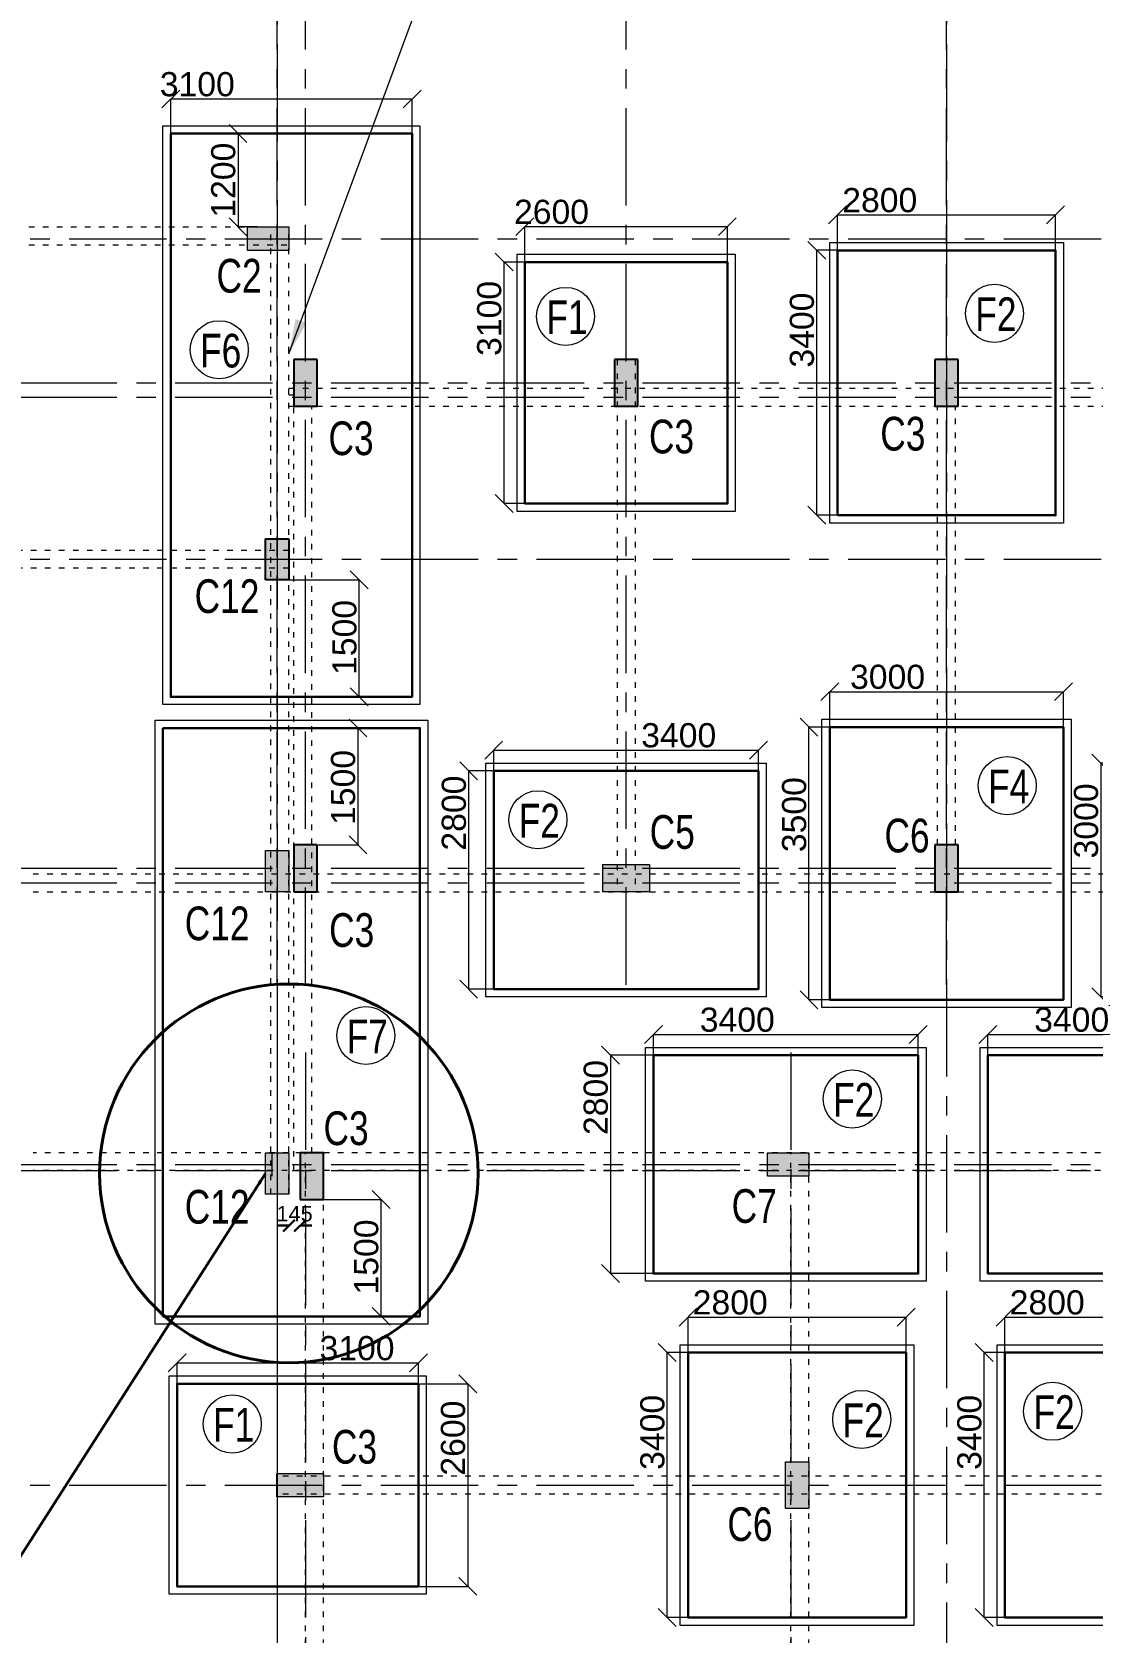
# Model space of a CAD drawing. Header units: inches. Extents: x 719368 to 6315912, y -2624014 to 446967.
# Drawn here: x 5449880 to 5463492, y -2111526 to -2090993 of the extents above; entities that cross this region are included whole.
import ezdxf

# ---------------------------------------------------------------- set-up
doc = ezdxf.new("R2010")
doc.units = ezdxf.units.IN
doc.header["$LTSCALE"] = 20
doc.header["$MEASUREMENT"] = 0
doc.header["$PDMODE"] = 3
doc.linetypes.add('ACAD_ISO03W100', pattern=[30, 12, -18])
doc.linetypes.add('CENTER', pattern=[2, 1.25, -0.25, 0.25, -0.25])
doc.layers.get('0').update_dxf_attribs({"color": 51, "lineweight": 30})
doc.layers.get('Defpoints').update_dxf_attribs({"lineweight": 25})
for name, color, linetype, lineweight in [('COL.FILL', 6, 'Continuous', 20), ('COLUMN', 2, 'Continuous', 25), ('DIM', 7, 'Continuous', 13), ('FOOTING', 73, 'Continuous', 30), ('GRID', 202, 'CENTER', 5), ('HACHE', 6, 'Continuous', 9), ('HIDDEN', 181, 'ACAD_ISO03W100', 18), ('STAIR', 4, 'Continuous', 25), ('Text', 7, 'Continuous', 15), ('WALL', 1, 'Continuous', 18)]:
    doc.layers.add(name, color=color, linetype=linetype, lineweight=lineweight)
doc.styles.add('BOLD', font='arial.ttf')
doc.styles.add('DIM SUMBI', font='arial.ttf')
doc.dimstyles.new('Copy of S3', dxfattribs={"dimtxt": 200, "dimasz": 150, "dimexe": 5, "dimexo": 5, "dimgap": 50, "dimtad": 1, "dimjust": 1, "dimdec": 0, "dimzin": 3, "dimdsep": 46, "dimtxsty": 'BOLD', "dimblk1": 'OBLIQUE', "dimblk2": 'OBLIQUE', "dimsah": 1, "dimcen": 0.0625, "dimdle": 5, "dimclrd": 230, "dimclre": 251, "dimclrt": 2, "dimadec": 0, "dimazin": 0, "dimtfac": 1, "dimtdec": 0, "dimtix": 1, "dimtofl": 0, "dimtmove": 2, "dimatfit": 3, "dimfxl": 0, "dimtolj": 1, "dimtzin": 2, "dimlwd": -1, "dimlwe": -1, "dimarcsym": 0})
doc.dimstyles.new('PL1', dxfattribs={"dimtxt": 275, "dimasz": 230, "dimexe": 0.18, "dimexo": 12, "dimgap": 30, "dimtad": 1, "dimjust": 1, "dimdec": 0, "dimzin": 0, "dimdsep": 46, "dimtxsty": 'BOLD', "dimblk": 'OBLIQUE', "dimcen": 0.09, "dimclrd": 256, "dimclre": 256, "dimadec": 0, "dimazin": 0, "dimtfac": 1, "dimtdec": 0, "dimtofl": 0, "dimtmove": 0, "dimatfit": 3, "dimfxl": 0, "dimtolj": 1, "dimtzin": 0, "dimlwd": -1, "dimlwe": -1, "dimarcsym": 0})

# ---------------------------------------------------------------- blocks, each defined once
blk = doc.blocks.new('C2')
at = {"layer": 'COLUMN'}
h = blk.add_hatch(color=7, dxfattribs=at)
h.dxf.hatch_style = 1
h.paths.add_polyline_path([(0.3, 0), (0, 0), (0, -0.6), (0.3, -0.6)])
for p, q in [((0, 0), (0, -0.6)), ((0.3, 0), (0, 0)), ((0.3, -0.6), (0.3, 0)), ((0, -0.6), (0.3, -0.6))]:
    blk.add_line(p, q, dxfattribs=at)
blk = doc.blocks.new('C3')
at = {"layer": 'COLUMN'}
h = blk.add_hatch(color=7, dxfattribs=at)
h.dxf.hatch_style = 1
h.paths.add_polyline_path([(0.3, 0), (0, 0), (0, -0.53), (0.3, -0.53)])
for p, q in [((0, 0), (0, -0.53)), ((0.3, 0), (0, 0)), ((0.3, -0.53), (0.3, 0)), ((0, -0.53), (0.3, -0.53))]:
    blk.add_line(p, q, dxfattribs=at)
blk = doc.blocks.new('_Oblique')
at = {"layer": 'STAIR', "color": 0, "lineweight": -2}
blk.add_line((-0.5, -0.5), (0.5, 0.5), dxfattribs=at)
blk = doc.blocks.new('*D349')
at = {"layer": 'Defpoints', "color": 0}
for p in [(5458809, -2093491), (5456209, -2093945), (5458809, -2093945)]:
    blk.add_point(p, dxfattribs=at)
at = {"layer": 'DIM'}
for p, q in [((5456209, -2093933), (5456209, -2093491)), ((5456209, -2093491), (5458809, -2093491)), ((5458809, -2093933), (5458809, -2093491))]:
    blk.add_line(p, q, dxfattribs=at)
at = {"layer": 'DIM', "xscale": 230, "yscale": 230, "zscale": 230, "rotation": 180}
blk.add_blockref('_Oblique', (5456209, -2093491), dxfattribs=at)
at = {"layer": 'DIM', "xscale": 230, "yscale": 230, "zscale": 230}
blk.add_blockref('_Oblique', (5458809, -2093491), dxfattribs=at)
at = {"layer": 'DIM', "color": 0, "insert": (5456551, -2093303), "char_height": 310, "attachment_point": 5, "style": 'BOLD'}
blk.add_mtext('\\A1;2600', dxfattribs=at)
blk = doc.blocks.new('*D350')
at = {"layer": 'Defpoints', "color": 0}
for p in [(5455942, -2093945), (5456447, -2093945), (5456455, -2097045)]:
    blk.add_point(p, dxfattribs=at)
at = {"layer": 'DIM'}
for p, q in [((5456435, -2093945), (5455941, -2093945)), ((5455942, -2097045), (5455942, -2093945)), ((5456443, -2097045), (5455941, -2097045))]:
    blk.add_line(p, q, dxfattribs=at)
at = {"layer": 'DIM', "xscale": 230, "yscale": 230, "zscale": 230}
for p, rotation in [((5455942, -2093945), 90), ((5455942, -2097045), 270)]:
    blk.add_blockref('_Oblique', p, dxfattribs=dict(at, rotation=rotation))
at = {"layer": 'DIM', "color": 0, "insert": (5455753, -2094669), "char_height": 310, "attachment_point": 5, "rotation": 90, "style": 'BOLD'}
blk.add_mtext('\\A1;3100', dxfattribs=at)
blk = doc.blocks.new('*D351')
at = {"layer": 'Defpoints', "color": 0}
for p in [(5463124, -2099459), (5460124, -2099913), (5463124, -2099913)]:
    blk.add_point(p, dxfattribs=at)
at = {"layer": 'DIM'}
for p, q in [((5460124, -2099901), (5460124, -2099459)), ((5460124, -2099459), (5463124, -2099459)), ((5463124, -2099901), (5463124, -2099459))]:
    blk.add_line(p, q, dxfattribs=at)
at = {"layer": 'DIM', "xscale": 230, "yscale": 230, "zscale": 230, "rotation": 180}
blk.add_blockref('_Oblique', (5460124, -2099459), dxfattribs=at)
at = {"layer": 'DIM', "xscale": 230, "yscale": 230, "zscale": 230}
blk.add_blockref('_Oblique', (5463124, -2099459), dxfattribs=at)
at = {"layer": 'DIM', "color": 0, "insert": (5460866, -2099270), "char_height": 310, "attachment_point": 5, "style": 'BOLD'}
blk.add_mtext('\\A1;3000', dxfattribs=at)
blk = doc.blocks.new('*D352')
at = {"layer": 'Defpoints', "color": 0}
for p in [(5459857, -2099913), (5460362, -2099913), (5460370, -2103413)]:
    blk.add_point(p, dxfattribs=at)
at = {"layer": 'DIM'}
for p, q in [((5460350, -2099913), (5459856, -2099913)), ((5459857, -2103413), (5459857, -2099913)), ((5460358, -2103413), (5459856, -2103413))]:
    blk.add_line(p, q, dxfattribs=at)
at = {"layer": 'DIM', "xscale": 230, "yscale": 230, "zscale": 230}
for p, rotation in [((5459857, -2099913), 90), ((5459857, -2103413), 270)]:
    blk.add_blockref('_Oblique', p, dxfattribs=dict(at, rotation=rotation))
at = {"layer": 'DIM', "color": 0, "insert": (5459668, -2101037), "char_height": 310, "attachment_point": 5, "rotation": 90, "style": 'BOLD'}
blk.add_mtext('\\A1;3500', dxfattribs=at)
blk = doc.blocks.new('*D353')
at = {"layer": 'Defpoints', "color": 0}
for p in [(5463024, -2093341), (5460224, -2093795), (5463024, -2093795)]:
    blk.add_point(p, dxfattribs=at)
at = {"layer": 'DIM'}
for p, q in [((5460224, -2093783), (5460224, -2093341)), ((5460224, -2093341), (5463024, -2093341)), ((5463024, -2093783), (5463024, -2093341))]:
    blk.add_line(p, q, dxfattribs=at)
at = {"layer": 'DIM', "xscale": 230, "yscale": 230, "zscale": 230, "rotation": 180}
blk.add_blockref('_Oblique', (5460224, -2093341), dxfattribs=at)
at = {"layer": 'DIM', "xscale": 230, "yscale": 230, "zscale": 230}
blk.add_blockref('_Oblique', (5463024, -2093341), dxfattribs=at)
at = {"layer": 'DIM', "color": 0, "insert": (5460766, -2093153), "char_height": 310, "attachment_point": 5, "style": 'BOLD'}
blk.add_mtext('\\A1;2800', dxfattribs=at)
blk = doc.blocks.new('*D354')
at = {"layer": 'Defpoints', "color": 0}
for p in [(5459957, -2093795), (5460462, -2093795), (5460470, -2097195)]:
    blk.add_point(p, dxfattribs=at)
at = {"layer": 'DIM'}
for p, q in [((5460450, -2093795), (5459956, -2093795)), ((5459957, -2097195), (5459957, -2093795)), ((5460458, -2097195), (5459956, -2097195))]:
    blk.add_line(p, q, dxfattribs=at)
at = {"layer": 'DIM', "xscale": 230, "yscale": 230, "zscale": 230}
for p, rotation in [((5459957, -2093795), 90), ((5459957, -2097195), 270)]:
    blk.add_blockref('_Oblique', p, dxfattribs=dict(at, rotation=rotation))
at = {"layer": 'DIM', "color": 0, "insert": (5459768, -2094819), "char_height": 310, "attachment_point": 5, "rotation": 90, "style": 'BOLD'}
blk.add_mtext('\\A1;3400', dxfattribs=at)
blk = doc.blocks.new('*D361')
at = {"layer": 'Defpoints', "color": 0}
for p in [(5456658, -2100475), (5455487, -2103275), (5456397, -2103275)]:
    blk.add_point(p, dxfattribs=at)
at = {"layer": 'DIM'}
for p, q in [((5456646, -2100475), (5455487, -2100475)), ((5455487, -2100475), (5455487, -2103275)), ((5456385, -2103275), (5455487, -2103275))]:
    blk.add_line(p, q, dxfattribs=at)
at = {"layer": 'DIM', "xscale": 230, "yscale": 230, "zscale": 230}
for p, rotation in [((5455487, -2100475), 90), ((5455487, -2103275), 270)]:
    blk.add_blockref('_Oblique', p, dxfattribs=dict(at, rotation=rotation))
at = {"layer": 'DIM', "color": 0, "insert": (5455299, -2101017), "char_height": 310, "attachment_point": 5, "rotation": 90, "style": 'BOLD'}
blk.add_mtext('\\A1;2800', dxfattribs=at)
blk = doc.blocks.new('*D362')
at = {"layer": 'Defpoints', "color": 0}
for p in [(5459209, -2100208), (5455809, -2100721), (5459209, -2100714)]:
    blk.add_point(p, dxfattribs=at)
at = {"layer": 'DIM'}
for p, q in [((5455809, -2100709), (5455809, -2100208)), ((5455809, -2100208), (5459209, -2100208)), ((5459209, -2100702), (5459209, -2100208))]:
    blk.add_line(p, q, dxfattribs=at)
at = {"layer": 'DIM', "xscale": 230, "yscale": 230, "zscale": 230, "rotation": 180}
blk.add_blockref('_Oblique', (5455809, -2100208), dxfattribs=at)
at = {"layer": 'DIM', "xscale": 230, "yscale": 230, "zscale": 230}
blk.add_blockref('_Oblique', (5459209, -2100208), dxfattribs=at)
at = {"layer": 'DIM', "color": 0, "insert": (5458185, -2100020), "char_height": 310, "attachment_point": 5, "style": 'BOLD'}
blk.add_mtext('\\A1;3400', dxfattribs=at)
blk = doc.blocks.new('*D363')
at = {"layer": 'Defpoints', "color": 0}
for p in [(5463124, -2099459), (5460124, -2099913), (5463124, -2099913)]:
    blk.add_point(p, dxfattribs=at)
at = {"layer": 'DIM'}
for p, q in [((5460124, -2099901), (5460124, -2099459)), ((5460124, -2099459), (5463124, -2099459)), ((5463124, -2099901), (5463124, -2099459))]:
    blk.add_line(p, q, dxfattribs=at)
at = {"layer": 'DIM', "xscale": 230, "yscale": 230, "zscale": 230, "rotation": 180}
blk.add_blockref('_Oblique', (5460124, -2099459), dxfattribs=at)
at = {"layer": 'DIM', "xscale": 230, "yscale": 230, "zscale": 230}
blk.add_blockref('_Oblique', (5463124, -2099459), dxfattribs=at)
at = {"layer": 'DIM', "color": 0, "insert": (5460866, -2099270), "char_height": 310, "attachment_point": 5, "style": 'BOLD'}
blk.add_mtext('\\A1;3000', dxfattribs=at)
blk = doc.blocks.new('*D364')
at = {"layer": 'Defpoints', "color": 0}
for p in [(5459857, -2099913), (5460362, -2099913), (5460370, -2103413)]:
    blk.add_point(p, dxfattribs=at)
at = {"layer": 'DIM'}
for p, q in [((5460350, -2099913), (5459856, -2099913)), ((5459857, -2103413), (5459857, -2099913)), ((5460358, -2103413), (5459856, -2103413))]:
    blk.add_line(p, q, dxfattribs=at)
at = {"layer": 'DIM', "xscale": 230, "yscale": 230, "zscale": 230}
for p, rotation in [((5459857, -2099913), 90), ((5459857, -2103413), 270)]:
    blk.add_blockref('_Oblique', p, dxfattribs=dict(at, rotation=rotation))
at = {"layer": 'DIM', "color": 0, "insert": (5459668, -2101037), "char_height": 310, "attachment_point": 5, "rotation": 90, "style": 'BOLD'}
blk.add_mtext('\\A1;3500', dxfattribs=at)
blk = doc.blocks.new('*D365')
at = {"layer": 'Defpoints', "color": 0}
for p in [(5464755, -2100375), (5463604, -2103375), (5464398, -2103375)]:
    blk.add_point(p, dxfattribs=at)
at = {"layer": 'DIM'}
for p, q in [((5464743, -2100375), (5463604, -2100375)), ((5463604, -2100375), (5463604, -2103375)), ((5464386, -2103375), (5463604, -2103375))]:
    blk.add_line(p, q, dxfattribs=at)
at = {"layer": 'DIM', "xscale": 230, "yscale": 230, "zscale": 230}
for p, rotation in [((5463604, -2100375), 90), ((5463604, -2103375), 270)]:
    blk.add_blockref('_Oblique', p, dxfattribs=dict(at, rotation=rotation))
at = {"layer": 'DIM', "color": 0, "insert": (5463416, -2101117), "char_height": 310, "attachment_point": 5, "rotation": 90, "style": 'BOLD'}
blk.add_mtext('\\A1;3000', dxfattribs=at)
blk = doc.blocks.new('*D371')
at = {"layer": 'Defpoints', "color": 0}
for p in [(5458325, -2104125), (5457310, -2106925), (5458296, -2106925)]:
    blk.add_point(p, dxfattribs=at)
at = {"layer": 'DIM'}
for p, q in [((5458313, -2104125), (5457309, -2104125)), ((5457310, -2104125), (5457310, -2106925)), ((5458284, -2106925), (5457309, -2106925))]:
    blk.add_line(p, q, dxfattribs=at)
at = {"layer": 'DIM', "xscale": 230, "yscale": 230, "zscale": 230}
for p, rotation in [((5457310, -2104125), 90), ((5457310, -2106925), 270)]:
    blk.add_blockref('_Oblique', p, dxfattribs=dict(at, rotation=rotation))
at = {"layer": 'DIM', "color": 0, "insert": (5457121, -2104667), "char_height": 310, "attachment_point": 5, "rotation": 90, "style": 'BOLD'}
blk.add_mtext('\\A1;2800', dxfattribs=at)
blk = doc.blocks.new('*D372')
at = {"layer": 'Defpoints', "color": 0}
for p in [(5461260, -2103858), (5457860, -2104371), (5461260, -2104364)]:
    blk.add_point(p, dxfattribs=at)
at = {"layer": 'DIM'}
for p, q in [((5457860, -2104359), (5457860, -2103858)), ((5457860, -2103858), (5461260, -2103858)), ((5461260, -2104352), (5461260, -2103858))]:
    blk.add_line(p, q, dxfattribs=at)
at = {"layer": 'DIM', "xscale": 230, "yscale": 230, "zscale": 230, "rotation": 180}
blk.add_blockref('_Oblique', (5457860, -2103858), dxfattribs=at)
at = {"layer": 'DIM', "xscale": 230, "yscale": 230, "zscale": 230}
blk.add_blockref('_Oblique', (5461260, -2103858), dxfattribs=at)
at = {"layer": 'DIM', "color": 0, "insert": (5458937, -2103670), "char_height": 310, "attachment_point": 5, "style": 'BOLD'}
blk.add_mtext('\\A1;3400', dxfattribs=at)
blk = doc.blocks.new('*D374')
at = {"layer": 'Defpoints', "color": 0}
for p in [(5465554, -2103858), (5462154, -2104371), (5465554, -2104364)]:
    blk.add_point(p, dxfattribs=at)
at = {"layer": 'DIM'}
for p, q in [((5462154, -2104359), (5462154, -2103858)), ((5462154, -2103858), (5465554, -2103858)), ((5465554, -2104352), (5465554, -2103858))]:
    blk.add_line(p, q, dxfattribs=at)
at = {"layer": 'DIM', "xscale": 230, "yscale": 230, "zscale": 230, "rotation": 180}
blk.add_blockref('_Oblique', (5462154, -2103858), dxfattribs=at)
at = {"layer": 'DIM', "xscale": 230, "yscale": 230, "zscale": 230}
blk.add_blockref('_Oblique', (5465554, -2103858), dxfattribs=at)
at = {"layer": 'DIM', "color": 0, "insert": (5463231, -2103670), "char_height": 310, "attachment_point": 5, "style": 'BOLD'}
blk.add_mtext('\\A1;3400', dxfattribs=at)
blk = doc.blocks.new('*D379')
at = {"layer": 'Defpoints', "color": 0}
for p in [(5461104, -2107486), (5458304, -2107940), (5461104, -2107940)]:
    blk.add_point(p, dxfattribs=at)
at = {"layer": 'DIM'}
for p, q in [((5458304, -2107928), (5458304, -2107486)), ((5458304, -2107486), (5461104, -2107486)), ((5461104, -2107928), (5461104, -2107486))]:
    blk.add_line(p, q, dxfattribs=at)
at = {"layer": 'DIM', "xscale": 230, "yscale": 230, "zscale": 230, "rotation": 180}
blk.add_blockref('_Oblique', (5458304, -2107486), dxfattribs=at)
at = {"layer": 'DIM', "xscale": 230, "yscale": 230, "zscale": 230}
blk.add_blockref('_Oblique', (5461104, -2107486), dxfattribs=at)
at = {"layer": 'DIM', "color": 0, "insert": (5458846, -2107298), "char_height": 310, "attachment_point": 5, "style": 'BOLD'}
blk.add_mtext('\\A1;2800', dxfattribs=at)
blk = doc.blocks.new('*D380')
at = {"layer": 'Defpoints', "color": 0}
for p in [(5458037, -2107940), (5458542, -2107940), (5458550, -2111340)]:
    blk.add_point(p, dxfattribs=at)
at = {"layer": 'DIM'}
for p, q in [((5458530, -2107940), (5458036, -2107940)), ((5458037, -2111340), (5458037, -2107940)), ((5458538, -2111340), (5458036, -2111340))]:
    blk.add_line(p, q, dxfattribs=at)
at = {"layer": 'DIM', "xscale": 230, "yscale": 230, "zscale": 230}
for p, rotation in [((5458037, -2107940), 90), ((5458037, -2111340), 270)]:
    blk.add_blockref('_Oblique', p, dxfattribs=dict(at, rotation=rotation))
at = {"layer": 'DIM', "color": 0, "insert": (5457848, -2108964), "char_height": 310, "attachment_point": 5, "rotation": 90, "style": 'BOLD'}
blk.add_mtext('\\A1;3400', dxfattribs=at)
blk = doc.blocks.new('*D381')
at = {"layer": 'Defpoints', "color": 0}
for p in [(5465174, -2107486), (5462374, -2107940), (5465174, -2107940)]:
    blk.add_point(p, dxfattribs=at)
at = {"layer": 'DIM'}
for p, q in [((5462374, -2107928), (5462374, -2107486)), ((5462374, -2107486), (5465174, -2107486)), ((5465174, -2107928), (5465174, -2107486))]:
    blk.add_line(p, q, dxfattribs=at)
at = {"layer": 'DIM', "xscale": 230, "yscale": 230, "zscale": 230, "rotation": 180}
blk.add_blockref('_Oblique', (5462374, -2107486), dxfattribs=at)
at = {"layer": 'DIM', "xscale": 230, "yscale": 230, "zscale": 230}
blk.add_blockref('_Oblique', (5465174, -2107486), dxfattribs=at)
at = {"layer": 'DIM', "color": 0, "insert": (5462916, -2107298), "char_height": 310, "attachment_point": 5, "style": 'BOLD'}
blk.add_mtext('\\A1;2800', dxfattribs=at)
blk = doc.blocks.new('*D382')
at = {"layer": 'Defpoints', "color": 0}
for p in [(5462107, -2107940), (5462612, -2107940), (5462620, -2111340)]:
    blk.add_point(p, dxfattribs=at)
at = {"layer": 'DIM'}
for p, q in [((5462600, -2107940), (5462106, -2107940)), ((5462107, -2111340), (5462107, -2107940)), ((5462608, -2111340), (5462106, -2111340))]:
    blk.add_line(p, q, dxfattribs=at)
at = {"layer": 'DIM', "xscale": 230, "yscale": 230, "zscale": 230}
for p, rotation in [((5462107, -2107940), 90), ((5462107, -2111340), 270)]:
    blk.add_blockref('_Oblique', p, dxfattribs=dict(at, rotation=rotation))
at = {"layer": 'DIM', "color": 0, "insert": (5461918, -2108964), "char_height": 310, "attachment_point": 5, "rotation": 90, "style": 'BOLD'}
blk.add_mtext('\\A1;3400', dxfattribs=at)
blk = doc.blocks.new('*D567')
at = {"layer": 'Defpoints', "color": 0}
for p in [(5454762, -2091853), (5451662, -2092307), (5454762, -2092295)]:
    blk.add_point(p, dxfattribs=at)
at = {"layer": 'DIM'}
for p, q in [((5451662, -2092295), (5451662, -2091853)), ((5451662, -2091853), (5454762, -2091853)), ((5454762, -2092283), (5454762, -2091853))]:
    blk.add_line(p, q, dxfattribs=at)
at = {"layer": 'DIM', "xscale": 230, "yscale": 230, "zscale": 230, "rotation": 180}
blk.add_blockref('_Oblique', (5451662, -2091853), dxfattribs=at)
at = {"layer": 'DIM', "xscale": 230, "yscale": 230, "zscale": 230}
blk.add_blockref('_Oblique', (5454762, -2091853), dxfattribs=at)
at = {"layer": 'DIM', "color": 0, "insert": (5452003, -2091665), "char_height": 310, "attachment_point": 5, "style": 'BOLD'}
blk.add_mtext('\\A1;3100', dxfattribs=at)
blk = doc.blocks.new('*D568')
at = {"layer": 'Defpoints', "color": 0}
for p in [(5452526, -2092295), (5452785, -2092295), (5452785, -2093495)]:
    blk.add_point(p, dxfattribs=at)
at = {"layer": 'DIM'}
for p, q in [((5452773, -2092295), (5452526, -2092295)), ((5452526, -2092295), (5452526, -2093495)), ((5452773, -2093495), (5452526, -2093495))]:
    blk.add_line(p, q, dxfattribs=at)
at = {"layer": 'DIM', "xscale": 230, "yscale": 230, "zscale": 230}
for p, rotation in [((5452526, -2092295), 90), ((5452526, -2093495), 270)]:
    blk.add_blockref('_Oblique', p, dxfattribs=dict(at, rotation=rotation))
at = {"layer": 'DIM', "color": 0, "insert": (5452338, -2092895), "char_height": 310, "attachment_point": 5, "rotation": 90, "style": 'BOLD'}
blk.add_mtext('\\A1;1200', dxfattribs=at)
blk = doc.blocks.new('*D569')
at = {"layer": 'Defpoints', "color": 0}
for p in [(5453029, -2098025), (5453029, -2099525), (5454082, -2099525)]:
    blk.add_point(p, dxfattribs=at)
at = {"layer": 'DIM'}
for p, q in [((5453041, -2098025), (5454082, -2098025)), ((5454082, -2099525), (5454082, -2098025)), ((5453041, -2099525), (5454082, -2099525))]:
    blk.add_line(p, q, dxfattribs=at)
at = {"layer": 'DIM', "xscale": 230, "yscale": 230, "zscale": 230}
for p, rotation in [((5454082, -2098025), 90), ((5454082, -2099525), 270)]:
    blk.add_blockref('_Oblique', p, dxfattribs=dict(at, rotation=rotation))
at = {"layer": 'DIM', "color": 0, "insert": (5453894, -2098763), "char_height": 310, "attachment_point": 5, "rotation": 90, "style": 'BOLD'}
blk.add_mtext('\\A1;1500', dxfattribs=at)
blk = doc.blocks.new('*D570')
at = {"layer": 'Defpoints', "color": 0}
for p in [(5453556, -2105975), (5453556, -2107475), (5454363, -2107475)]:
    blk.add_point(p, dxfattribs=at)
at = {"layer": 'DIM'}
for p, q in [((5453568, -2105975), (5454363, -2105975)), ((5454363, -2107475), (5454363, -2105975)), ((5453568, -2107475), (5454363, -2107475))]:
    blk.add_line(p, q, dxfattribs=at)
at = {"layer": 'DIM', "xscale": 230, "yscale": 230, "zscale": 230}
for p, rotation in [((5454363, -2105975), 90), ((5454363, -2107475), 270)]:
    blk.add_blockref('_Oblique', p, dxfattribs=dict(at, rotation=rotation))
at = {"layer": 'DIM', "color": 0, "insert": (5454174, -2106713), "char_height": 310, "attachment_point": 5, "rotation": 90, "style": 'BOLD'}
blk.add_mtext('\\A1;1500', dxfattribs=at)
blk = doc.blocks.new('*D571')
at = {"layer": 'Defpoints', "color": 0}
for p in [(5453544, -2099925), (5454066, -2099925), (5453544, -2101425)]:
    blk.add_point(p, dxfattribs=at)
at = {"layer": 'DIM'}
for p, q in [((5453556, -2099925), (5454066, -2099925)), ((5454066, -2099925), (5454066, -2101425)), ((5453556, -2101425), (5454066, -2101425))]:
    blk.add_line(p, q, dxfattribs=at)
at = {"layer": 'DIM', "xscale": 230, "yscale": 230, "zscale": 230}
for p, rotation in [((5454066, -2099925), 90), ((5454066, -2101425), 270)]:
    blk.add_blockref('_Oblique', p, dxfattribs=dict(at, rotation=rotation))
at = {"layer": 'DIM', "color": 0, "insert": (5453877, -2100688), "char_height": 310, "attachment_point": 5, "rotation": 90, "style": 'BOLD'}
blk.add_mtext('\\A1;1500', dxfattribs=at)
blk = doc.blocks.new('*D572')
at = {"layer": 'Defpoints', "color": 0}
for p in [(5454843, -2108340), (5454843, -2110940), (5455476, -2110940)]:
    blk.add_point(p, dxfattribs=at)
at = {"layer": 'DIM'}
for p, q in [((5454855, -2108340), (5455476, -2108340)), ((5455476, -2108340), (5455476, -2110940)), ((5454855, -2110940), (5455476, -2110940))]:
    blk.add_line(p, q, dxfattribs=at)
at = {"layer": 'DIM', "xscale": 230, "yscale": 230, "zscale": 230}
for p, rotation in [((5455476, -2108340), 90), ((5455476, -2110940), 270)]:
    blk.add_blockref('_Oblique', p, dxfattribs=dict(at, rotation=rotation))
at = {"layer": 'DIM', "color": 0, "insert": (5455288, -2109038), "char_height": 310, "attachment_point": 5, "rotation": 90, "style": 'BOLD'}
blk.add_mtext('\\A1;2600', dxfattribs=at)
blk = doc.blocks.new('*D573')
at = {"layer": 'Defpoints', "color": 0}
for p in [(5454843, -2108073), (5451743, -2108586), (5454843, -2108579)]:
    blk.add_point(p, dxfattribs=at)
at = {"layer": 'DIM'}
for p, q in [((5451743, -2108574), (5451743, -2108073)), ((5451743, -2108073), (5454843, -2108073)), ((5454843, -2108567), (5454843, -2108073))]:
    blk.add_line(p, q, dxfattribs=at)
at = {"layer": 'DIM', "xscale": 230, "yscale": 230, "zscale": 230, "rotation": 180}
blk.add_blockref('_Oblique', (5451743, -2108073), dxfattribs=at)
at = {"layer": 'DIM', "xscale": 230, "yscale": 230, "zscale": 230}
blk.add_blockref('_Oblique', (5454843, -2108073), dxfattribs=at)
at = {"layer": 'DIM', "color": 0, "insert": (5454054, -2107885), "char_height": 310, "attachment_point": 5, "style": 'BOLD'}
blk.add_mtext('\\A1;3100', dxfattribs=at)
blk = doc.blocks.new('*D542')
at = {"layer": 'Defpoints', "color": 0}
for p in [(5453244, -2089727), (5453179, -2095565), (5453244, -2095565)]:
    blk.add_point(p, dxfattribs=at)
at = {"layer": 'DIM', "color": 230}
for p, q in [((5453179, -2089727), (5453029, -2089727)), ((5453244, -2089727), (5453394, -2089727))]:
    blk.add_line(p, q, dxfattribs=at)
at = {"layer": 'DIM', "color": 251, "linetype": 'Continuous'}
for p, q in [((5453179, -2089730), (5453179, -2089722)), ((5453244, -2089730), (5453244, -2089722))]:
    blk.add_line(p, q, dxfattribs=at)
at = {"layer": 'DIM', "color": 230, "xscale": 150, "yscale": 150, "zscale": 150}
blk.add_blockref('_Oblique', (5453179, -2089727), dxfattribs=at)
at = {"layer": 'DIM', "color": 230, "xscale": 150, "yscale": 150, "zscale": 150, "rotation": 180}
blk.add_blockref('_Oblique', (5453244, -2089727), dxfattribs=at)
at = {"layer": 'DIM', "color": 2, "insert": (5453212, -2089575), "char_height": 200, "attachment_point": 5, "style": 'BOLD'}
blk.add_mtext('\\A1;65', dxfattribs=at)
blk = doc.blocks.new('*D727')
at = {"color": 230}
for p, q in [((5453179, -2106311), (5453029, -2106311)), ((5453324, -2106311), (5453474, -2106311))]:
    blk.add_line(p, q, dxfattribs=at)
at = {"color": 251}
for p, q in [((5453179, -2106308), (5453179, -2106316)), ((5453324, -2106308), (5453324, -2106316))]:
    blk.add_line(p, q, dxfattribs=at)
at = {"layer": 'Defpoints', "color": 0}
for p in [(5453179, -2105375), (5453324, -2105375), (5453179, -2106311)]:
    blk.add_point(p, dxfattribs=at)
at = {"color": 230, "xscale": 150, "yscale": 150, "zscale": 150}
blk.add_blockref('_Oblique', (5453179, -2106311), dxfattribs=at)
at = {"color": 230, "xscale": 150, "yscale": 150, "zscale": 150, "rotation": 180}
blk.add_blockref('_Oblique', (5453324, -2106311), dxfattribs=at)
at = {"color": 2, "insert": (5453252, -2106159), "char_height": 200, "attachment_point": 5, "style": 'BOLD'}
blk.add_mtext('\\A1;145', dxfattribs=at)

msp = doc.modelspace()

# ---------------------------------------------------------------- hatches: boundary and pattern name
at = {"layer": 'COL.FILL'}
for points in [[(5452649.086, -2093795.4344), (5453179.086, -2093795.4344), (5453179.086, -2093495.4344), (5452649.086, -2093495.4344)], [(5453544.086, -2095195.4344), (5453244.086, -2095195.4344), (5453244.086, -2095795.4344), (5453544.086, -2095795.4344)], [(5457659.086, -2095195.4344), (5457359.086, -2095195.4344), (5457359.086, -2095795.4344), (5457659.086, -2095795.4344)], [(5461774.086, -2095195.4344), (5461474.086, -2095195.4344), (5461474.086, -2095795.4344), (5461774.086, -2095795.4344)], [(5452879.086, -2098025.4344), (5453179.086, -2098025.4344), (5453179.086, -2097495.4344), (5452879.086, -2097495.4344)], [(5452879.086, -2102025.4344), (5453179.086, -2102025.4344), (5453179.086, -2101495.4344), (5452879.086, -2101495.4344)], [(5453544.086, -2101425.4344), (5453244.086, -2101425.4344), (5453244.086, -2102025.4344), (5453544.086, -2102025.4344)], [(5461774.086, -2101425.4344), (5461474.086, -2101425.4344), (5461474.086, -2102025.4344), (5461774.086, -2102025.4344)], [(5457209.086, -2102025.4344), (5457809.086, -2102025.4344), (5457809.086, -2101675.4344), (5457209.086, -2101675.4344)], [(5452879.086, -2105905.4344), (5453179.086, -2105905.4344), (5453179.086, -2105375.4344), (5452879.086, -2105375.4344)], [(5453324.086, -2105975.4344), (5453624.086, -2105975.4344), (5453624.086, -2105375.4344), (5453324.086, -2105375.4344)], [(5459324.2804, -2105675.4344), (5459854.2804, -2105675.4344), (5459854.2804, -2105375.4344), (5459324.2804, -2105375.4344)], [(5453024.086, -2109490.4344), (5453024.086, -2109790.4344), (5453624.086, -2109790.4344), (5453624.086, -2109490.4344)], [(5459854.086, -2109340.4344), (5459554.086, -2109340.4344), (5459554.086, -2109940.4344), (5459854.086, -2109940.4344)]]:
    msp.add_hatch(color=256, dxfattribs=at).paths.add_polyline_path(points)

# ---------------------------------------------------------------- linework, layer by layer
for points in [[(5452649.086, -2093795.4344), (5452649.086, -2093495.4344), (5453179.086, -2093495.4344), (5453179.086, -2093795.4344)], [(5453244.086, -2095195.4344), (5453544.086, -2095195.4344), (5453544.086, -2095795.4344), (5453244.086, -2095795.4344)], [(5457359.086, -2095195.4344), (5457659.086, -2095195.4344), (5457659.086, -2095795.4344), (5457359.086, -2095795.4344)], [(5461474.086, -2095195.4344), (5461774.086, -2095195.4344), (5461774.086, -2095795.4344), (5461474.086, -2095795.4344)], [(5453179.086, -2098025.4344), (5452879.086, -2098025.4344), (5452879.086, -2097495.4344), (5453179.086, -2097495.4344)], [(5453179.086, -2102025.4344), (5452879.086, -2102025.4344), (5452879.086, -2101495.4344), (5453179.086, -2101495.4344)], [(5453244.086, -2101425.4344), (5453544.086, -2101425.4344), (5453544.086, -2102025.4344), (5453244.086, -2102025.4344)], [(5461474.086, -2101425.4344), (5461774.086, -2101425.4344), (5461774.086, -2102025.4344), (5461474.086, -2102025.4344)], [(5457209.086, -2102025.4344), (5457209.086, -2101675.4344), (5457809.086, -2101675.4344), (5457809.086, -2102025.4344)], [(5453179.086, -2105905.4344), (5452879.086, -2105905.4344), (5452879.086, -2105375.4344), (5453179.086, -2105375.4344)], [(5453324.086, -2105375.4344), (5453624.086, -2105375.4344), (5453624.086, -2105975.4344), (5453324.086, -2105975.4344)], [(5459324.2804, -2105675.4344), (5459324.2804, -2105375.4344), (5459854.2804, -2105375.4344), (5459854.2804, -2105675.4344)], [(5453024.086, -2109790.4344), (5453024.086, -2109490.4344), (5453624.086, -2109490.4344), (5453624.086, -2109790.4344)], [(5459554.086, -2109340.4344), (5459854.086, -2109340.4344), (5459854.086, -2109940.4344), (5459554.086, -2109940.4344)]]:
    msp.add_lwpolyline(points, close=True, dxfattribs=at)
at = {"layer": 'COLUMN', "color": 2, "lineweight": 40}
msp.add_circle((5453179.086, -2105640.4344), 2430.192, dxfattribs=at)
at = {"layer": 'DIM'}
for p, q in [((5453179.086, -2095648.105), (5453244.086, -2095648.105)), ((5452959.086, -2105375.4344), (5452959.086, -2105675.4344))]:
    msp.add_line(p, q, dxfattribs=at)
at = {"layer": 'FOOTING'}
msp.add_line((5451561.586, -2099925.4344), (5454861.586, -2099925.4344), dxfattribs=at)
for points in [[(5451661.586, -2092295.4344), (5454761.586, -2092295.4344), (5454761.586, -2099525.4344), (5451661.586, -2099525.4344)], [(5460224.086, -2093795.4344), (5463024.086, -2093795.4344), (5463024.086, -2097195.4344), (5460224.086, -2097195.4344)], [(5456209.086, -2093945.4344), (5458809.086, -2093945.4344), (5458809.086, -2097045.4344), (5456209.086, -2097045.4344)], [(5451561.586, -2099925.4344), (5454861.586, -2099925.4344), (5454861.586, -2107475.4344), (5451561.586, -2107475.4344)], [(5460124.086, -2099912.7086), (5463124.086, -2099912.7086), (5463124.086, -2103412.7086), (5460124.086, -2103412.7086)], [(5460124.086, -2099912.7086), (5463124.086, -2099912.7086), (5463124.086, -2103412.7086), (5460124.086, -2103412.7086)], [(5459209.086, -2100475.4344), (5459209.086, -2103275.4344), (5455809.086, -2103275.4344), (5455809.086, -2100475.4344)], [(5461260.0754, -2104125.4344), (5461260.0754, -2106925.4344), (5457860.0754, -2106925.4344), (5457860.0754, -2104125.4344)], [(5465554.0844, -2104125.4344), (5465554.0844, -2106925.4344), (5462154.0844, -2106925.4344), (5462154.0844, -2104125.4344)], [(5458304.086, -2107940.4344), (5461104.086, -2107940.4344), (5461104.086, -2111340.4344), (5458304.086, -2111340.4344)], [(5462374.0844, -2107940.4344), (5465174.0844, -2107940.4344), (5465174.0844, -2111340.4344), (5462374.0844, -2111340.4344)], [(5454843.261, -2108340.4344), (5454843.261, -2110940.4344), (5451743.261, -2110940.4344), (5451743.261, -2108340.4344)]]:
    msp.add_lwpolyline(points, close=True, dxfattribs=at)
at = {"layer": 'GRID', "ltscale": 50}
for p, q in [((5457509.086, -2103219.5999), (5457509.086, -2085956.0747)), ((5461624.086, -2103219.5999), (5461624.086, -2085956.0747)), ((5453029.086, -2103219.7943), (5453029.086, -2086547.6076)), ((5453394.086, -2103219.7716), (5453394.086, -2086547.5849)), ((5453029.0861, -2087148.5707), (5453029.0861, -2126935.9243)), ((5461624.086, -2087148.5707), (5461624.086, -2126935.9243)), ((5436358.4024, -2093645.4344), (5551358.5285, -2093645.4344)), ((5435720.6711, -2095495.4344), (5551358.5285, -2095495.4344)), ((5435720.6711, -2095680.4344), (5551358.5285, -2095680.4344)), ((5436358.4024, -2097760.4252), (5551358.5285, -2097760.4252)), ((5435720.6711, -2101725.4344), (5551358.5285, -2101725.4344)), ((5435720.6711, -2101910.4354), (5551358.5285, -2101910.4354)), ((5453029.0633, -2104090.1), (5453029.0633, -2128689.9701)), ((5453394.0633, -2104090.1), (5453394.0633, -2128689.9701)), ((5459624.086, -2104090.1), (5459624.086, -2129286.8385)), ((5435720.6711, -2105525.4354), (5551358.5285, -2105525.4354)), ((5435720.6711, -2105605.4344), (5551358.5285, -2105605.4344)), ((5436358.4024, -2109640.4354), (5551358.5285, -2109640.4354))]:
    msp.add_line(p, q, dxfattribs=at)
at = {"layer": 'HACHE'}
for points in [[(5451561.586, -2092195.4344), (5454861.586, -2092195.4344), (5454861.586, -2099625.4344), (5451561.586, -2099625.4344)], [(5460124.086, -2093695.4344), (5463124.086, -2093695.4344), (5463124.086, -2097295.4344), (5460124.086, -2097295.4344)], [(5456109.086, -2093845.4344), (5458909.086, -2093845.4344), (5458909.086, -2097145.4344), (5456109.086, -2097145.4344)], [(5451461.586, -2099825.4344), (5454961.586, -2099825.4344), (5454961.586, -2107575.4344), (5451461.586, -2107575.4344)], [(5460024.086, -2099812.7086), (5463224.086, -2099812.7086), (5463224.086, -2103512.7086), (5460024.086, -2103512.7086)], [(5460024.086, -2099812.7086), (5463224.086, -2099812.7086), (5463224.086, -2103512.7086), (5460024.086, -2103512.7086)], [(5459309.086, -2100375.4344), (5459309.086, -2103375.4344), (5455709.086, -2103375.4344), (5455709.086, -2100375.4344)], [(5461360.0754, -2104025.4344), (5461360.0754, -2107025.4344), (5457760.0754, -2107025.4344), (5457760.0754, -2104025.4344)], [(5465654.0844, -2104025.4344), (5465654.0844, -2107025.4344), (5462054.0844, -2107025.4344), (5462054.0844, -2104025.4344)], [(5458204.086, -2107840.4344), (5461204.086, -2107840.4344), (5461204.086, -2111440.4344), (5458204.086, -2111440.4344)], [(5462274.0844, -2107840.4344), (5465274.0844, -2107840.4344), (5465274.0844, -2111440.4344), (5462274.0844, -2111440.4344)], [(5454943.261, -2108240.4344), (5454943.261, -2111040.4344), (5451643.261, -2111040.4344), (5451643.261, -2108240.4344)]]:
    msp.add_lwpolyline(points, close=True, dxfattribs=at)
at = {"layer": 'HIDDEN', "linetype": 'ACAD_ISO03W100', "ltscale": 0.3}
for p, q in [((5447319.1857, -2093495.4344), (5453179.086, -2093495.4344)), ((5452949.086, -2105905.4344), (5452949.086, -2093495.4344)), ((5453179.086, -2105905.4344), (5453179.086, -2093495.4344)), ((5447319.1857, -2093725.4344), (5453179.086, -2093725.4344)), ((5457394.086, -2095195.4344), (5457394.086, -2102025.4344)), ((5457624.086, -2095195.4344), (5457624.086, -2102025.4344)), ((5453179.086, -2095565.4344), (5542329.0856, -2095565.4344)), ((5453179.086, -2095795.4344), (5542329.0856, -2095795.4344)), ((5453244.086, -2105605.4344), (5453244.086, -2095795.4344)), ((5453474.086, -2105375.4344), (5453474.086, -2095795.4344)), ((5461509.086, -2101425.4344), (5461509.086, -2095795.4344)), ((5461739.086, -2101425.4344), (5461739.086, -2095795.4344)), ((5453179.086, -2097645.4344), (5447284.1858, -2097645.4344)), ((5453179.086, -2097875.4344), (5447284.1858, -2097875.4344)), ((5449894.086, -2101795.4344), (5479289.0859, -2101795.4344)), ((5449894.086, -2102025.4344), (5479439.0859, -2102025.4344)), ((5453179.086, -2105375.4344), (5449894.086, -2105375.4344)), ((5479439.0859, -2105375.4344), (5453244.086, -2105375.4344)), ((5453394.086, -2122135.4344), (5453394.086, -2105375.4344)), ((5453624.086, -2122135.4344), (5453624.086, -2105375.4344)), ((5459624.2804, -2122135.4344), (5459624.2804, -2105375.4344)), ((5459854.2804, -2122135.4344), (5459854.2804, -2105375.4344)), ((5479439.0859, -2105605.4344), (5449894.086, -2105605.4344)), ((5479439.0859, -2105605.4344), (5453244.086, -2105605.4344)), ((5470454.0859, -2109525.4344), (5453024.086, -2109525.4344)), ((5470454.0859, -2109755.4344), (5453024.086, -2109755.4344))]:
    msp.add_line(p, q, dxfattribs=at)
at = {"layer": 'Text'}
for centre in [(5456731.6102, -2094643.0267), (5462238.9025, -2094603.835), (5452284.9138, -2095071.0917), (5462402.8553, -2100664.8554), (5456376.6919, -2101102.7551), (5454167.5694, -2103871.4893), (5460413.7665, -2104685.3656), (5460534.4875, -2108797.9883), (5462986.2293, -2108692.7874), (5452452.0876, -2108856.2191)]:
    msp.add_circle(centre, 372.7728, dxfattribs=at)

# ---------------------------------------------------------------- block references
at = {"color": 5, "xscale": 1000, "yscale": 1000, "zscale": 1000}
for p in [(5453244.086, -2095195.4344), (5457359.086, -2095195.4344), (5457359.086, -2095195.4344), (5461474.086, -2095195.4344), (5461474.086, -2095195.4344), (5461474.086, -2095195.4344), (5453244.086, -2101425.4344), (5461474.086, -2101425.4344), (5461474.086, -2101425.4344), (5461474.086, -2101425.4344), (5453324.086, -2105375.4344)]:
    msp.add_blockref('C2', p, dxfattribs=at)
at = {"layer": 'COLUMN', "color": 5, "xscale": 1000, "yscale": 1000, "zscale": 1000}
for p in [(5453244.086, -2095195.4344), (5453244.086, -2101425.4344), (5453244.086, -2101425.4344), (5453324.086, -2105375.4344), (5453324.086, -2105375.4344)]:
    msp.add_blockref('C2', p, dxfattribs=at)
at = {"layer": 'WALL', "color": 5, "xscale": -1000, "yscale": 1000, "zscale": 1000, "rotation": 180}
msp.add_blockref('C3', (5452879.086, -2098025.4344), dxfattribs=at)

# ---------------------------------------------------------------- texts
at = {"layer": 'Text', "style": 'DIM SUMBI', "width": 0.75}
for s, p in [('C2', (5452250.1881, -2094337.718)), ('F1', (5456485.4927, -2094870.5876)), ('F2', (5461992.785, -2094831.3959)), ('F6', (5452038.7962, -2095298.6527)), ('C3', (5460773.129, -2096364.0733)), ('C3', (5453688.0522, -2096423.0597)), ('C3', (5457802.9569, -2096400.9278)), ('C12', (5451969.0146, -2098449.2125)), ('F4', (5462156.7378, -2100892.4163)), ('F2', (5456130.5743, -2101330.3161)), ('C5', (5457811.998, -2101475.2884)), ('C6', (5460826.9515, -2101521.3465)), ('C12', (5451842.2189, -2102648.5161)), ('C3', (5453695.7301, -2102733.7373)), ('F7', (5453921.4519, -2104099.0502)), ('F2', (5460167.6489, -2104912.9265)), ('C3', (5453624.1537, -2105277.1857)), ('C12', (5451842.2189, -2106285.2937)), ('C7', (5458864.1912, -2106275.2483)), ('F1', (5452205.97, -2109083.7801)), ('F2', (5460288.37, -2109025.5493)), ('F2', (5462740.1118, -2108920.3483)), ('C3', (5453732.2326, -2109365.3224)), ('C6', (5458810.01, -2110358.2411))]:
    msp.add_text(s, height=432.432, dxfattribs=at).set_placement(p)

# ---------------------------------------------------------------- dimensions: what is measured, and where the dimension line sits
at = {"color": 0}
dim = msp.add_linear_dim(base=(5453179.086, -2106310.7205), p1=(5453324.086, -2105375.4344), p2=(5453179.086, -2105375.4344), dimstyle='Copy of S3', override={"dimfxlon": 1, "dimarcsym": 1}, dxfattribs=at)
dim.commit()
dim.dimension.update_dxf_attribs({"geometry": '*D727', "text_midpoint": (5453251.586, -2106158.6059)})
at = {"layer": 'DIM'}
dim = msp.add_linear_dim(base=(5453244.086, -2089727.0056), p1=(5453179.086, -2095565.4344), p2=(5453244.086, -2095565.4344), dimstyle='Copy of S3', override={"dimfxlon": 1}, dxfattribs=at)
dim.commit()
dim.dimension.update_dxf_attribs({"geometry": '*D542', "text_midpoint": (5453211.586, -2089574.891)})
for base, p1, p2, picture, middle in [((5454761.586, -2091853.4295), (5451661.586, -2092307.4344), (5454761.586, -2092295.4344), '*D567', (5452003.3757, -2091853.4295)), ((5463024.086, -2093341.4295), (5460224.086, -2093795.4344), (5463024.086, -2093795.4344), '*D353', (5460765.8756, -2093341.4295)), ((5458809.086, -2093491.4295), (5456209.086, -2093945.4344), (5458809.086, -2093945.4344), '*D349', (5456550.8756, -2093491.4295)), ((5463124.086, -2099458.7037), (5460124.086, -2099912.7086), (5463124.086, -2099912.7086), '*D351', (5460865.8756, -2099458.7037)), ((5463124.086, -2099458.7037), (5460124.086, -2099912.7086), (5463124.086, -2099912.7086), '*D363', (5460865.8756, -2099458.7037)), ((5461104.086, -2107486.4295), (5458304.086, -2107940.4344), (5461104.086, -2107940.4344), '*D379', (5458845.8757, -2107486.4295)), ((5465174.0844, -2107486.4295), (5462374.0844, -2107940.4344), (5465174.0844, -2107940.4344), '*D381', (5462915.874, -2107486.4295))]:
    dim = msp.add_linear_dim(base=base, p1=p1, p2=p2, dimstyle='PL1', override={"dimtxt": 310}, dxfattribs=at)
    dim.commit()
    dim.dimension.update_dxf_attribs({"geometry": picture, "text_midpoint": middle, "dimtype": 160})
for base, p1, p2, picture, middle in [((5452526.149, -2092295.4344), (5452785.2675, -2093495.4344), (5452785.2675, -2092295.4344), '*D568', (5452337.8714, -2092895.4344)), ((5454082.248, -2099525.4344), (5453029.086, -2098025.4344), (5453029.086, -2099525.4344), '*D569', (5453893.9704, -2098763.2004)), ((5454065.7167, -2099925.4344), (5453544.086, -2101425.4344), (5453544.086, -2099925.4344), '*D571', (5453877.4391, -2100687.6683)), ((5454362.7094, -2107475.4344), (5453556.086, -2105975.4344), (5453556.086, -2107475.4344), '*D570', (5454174.4318, -2106713.2004))]:
    dim = msp.add_linear_dim(base=base, p1=p1, p2=p2, angle=90, dimstyle='PL1', override={"dimtxt": 310}, dxfattribs=at)
    dim.commit()
    dim.dimension.update_dxf_attribs({"geometry": picture, "text_midpoint": middle})
for base, p1, p2, angle, picture, middle in [((5459956.5582, -2093795.4344), (5460470.1037, -2097195.4344), (5460462.2915, -2093795.4344), 270, '*D354', (5459956.5582, -2094819.2546)), ((5455941.5582, -2093945.4344), (5456455.1037, -2097045.4344), (5456447.2915, -2093945.4344), 270, '*D350', (5455941.5582, -2094669.2546)), ((5459209.086, -2100207.9066), (5455809.086, -2100721.4521), (5459209.086, -2100713.6399), 180, '*D362', (5458185.2657, -2100207.9066)), ((5459856.5582, -2099912.7086), (5460370.1037, -2103412.7086), (5460362.2915, -2099912.7086), 270, '*D352', (5459856.5582, -2101036.5289)), ((5459856.5582, -2099912.7086), (5460370.1037, -2103412.7086), (5460362.2915, -2099912.7086), 270, '*D364', (5459856.5582, -2101036.5289)), ((5463604.2437, -2103375.4344), (5464754.6413, -2100375.4344), (5464397.9033, -2103375.4344), 270, '*D365', (5463604.2437, -2101117.224)), ((5455486.861, -2103275.4344), (5456658.2716, -2100475.4344), (5456396.7225, -2103275.4344), 270, '*D361', (5455486.861, -2101017.224)), ((5461260.0754, -2103857.9066), (5457860.0754, -2104371.4521), (5461260.0754, -2104363.6399), 180, '*D372', (5458936.8378, -2103857.9066)), ((5465554.0844, -2103857.9066), (5462154.0844, -2104371.4521), (5465554.0844, -2104363.6399), 180, '*D374', (5463230.8468, -2103857.9066)), ((5457309.5879, -2106925.4344), (5458324.8461, -2104125.4344), (5458296.0815, -2106925.4344), 270, '*D371', (5457309.5879, -2104667.224)), ((5454843.261, -2108072.9066), (5451743.261, -2108586.4521), (5454843.261, -2108578.6399), 180, '*D573', (5454054.4407, -2108072.9066)), ((5458036.5583, -2107940.4344), (5458550.1037, -2111340.4344), (5458542.2916, -2107940.4344), 270, '*D380', (5458036.5583, -2108964.2546)), ((5462106.5567, -2107940.4344), (5462620.1021, -2111340.4344), (5462612.2899, -2107940.4344), 270, '*D382', (5462106.5567, -2108964.2546)), ((5455476.1538, -2110940.4344), (5454843.261, -2108340.4344), (5454843.261, -2110940.4344), 270, '*D572', (5455476.1538, -2109037.7908))]:
    dim = msp.add_linear_dim(base=base, p1=p1, p2=p2, angle=angle, dimstyle='PL1', override={"dimtxt": 310}, dxfattribs=at)
    dim.commit()
    dim.dimension.update_dxf_attribs({"geometry": picture, "text_midpoint": middle, "dimtype": 160})

# ---------------------------------------------------------------- leaders
at = {"color": 0}
msp.add_leader([(5452879.086, -2105640.4344), (5440861.7703, -2124373.1336), (5440913.6848, -2124810.2967)], dimstyle='Copy of S3', override={"dimgap": 50, "dimtad": 0, "dimfxlon": 1, "dimarcsym": 1}, dxfattribs=at)
at = {"layer": 'DIM'}
msp.add_leader([(5453179.086, -2095125.1642), (5455514.0156, -2088797.9807), (5457779.8775, -2088797.9807)], dimstyle='Copy of S3', override={"dimasz": 450, "dimgap": 50, "dimtad": 0, "dimfxlon": 1}, dxfattribs=at)

doc.saveas('drawing.dxf')
